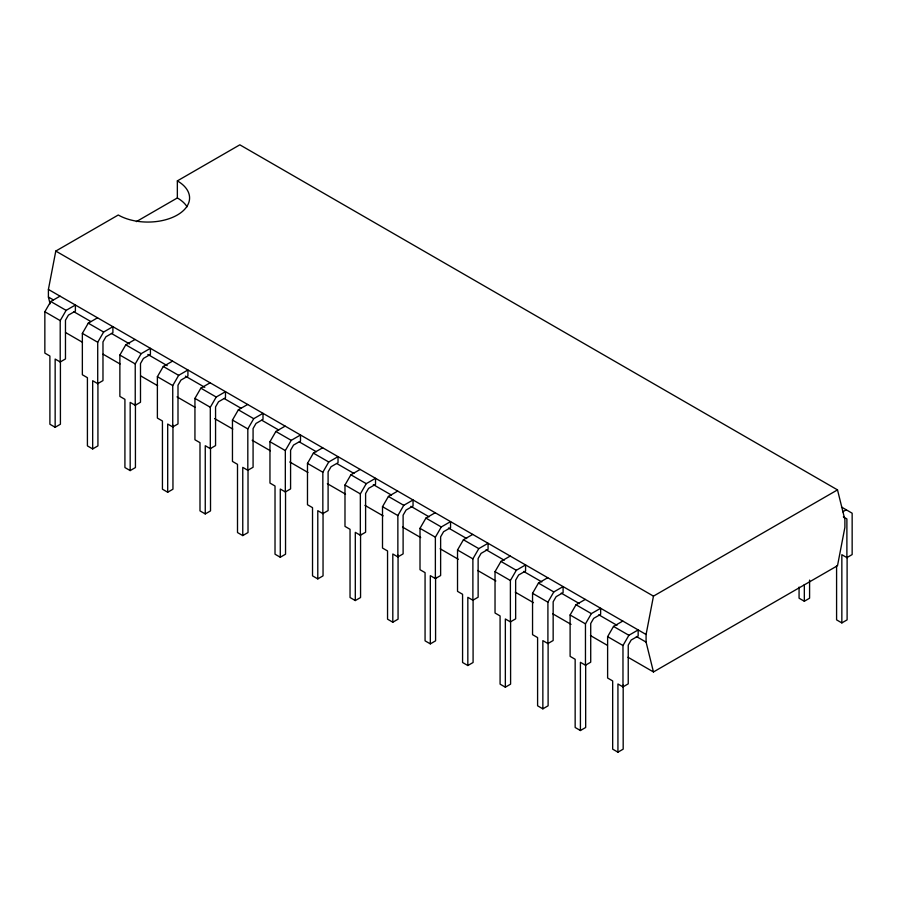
<?xml version="1.0" encoding="UTF-8"?>
<svg xmlns="http://www.w3.org/2000/svg" width="897" height="897" viewBox="0 0 897 897"><rect width="100%" height="100%" fill="white"/><g stroke="black" fill="none" stroke-linecap="round" stroke-linejoin="round"><path stroke-width="1.35" d="M50.086 303.825L48.404 297.042L48.404 289.439L55.793 251.07L118.281 215A41.767 24.118 0 0 0 177.348 215A41.767 24.118 0 0 0 177.348 180.891L239.835 144.821L837.506 489.885L844.896 519.722L844.896 527.335L837.506 565.704L653.465 671.954L628.012 657.254M653.465 671.954L646.087 642.106L646.087 634.504L653.465 596.135L837.506 489.885M60.413 361.592L60.413 424.236L55.154 427.275L49.896 424.236L49.896 356.019L44.85 353.104L44.85 311.741L50.759 301.504L60.032 296.156M60.211 361.973L60.211 320.61L66.12 310.373L75.393 305.014L75.393 311.091L68.419 315.116L65.47 320.229L65.47 358.946L60.211 361.973L55.154 359.058L55.154 427.275M97.93 383.254L97.93 445.887L92.671 448.926L87.413 445.887L87.413 377.682L82.356 374.767L82.356 333.392L88.265 323.167L97.538 317.807M97.717 383.636L97.717 342.262L103.626 332.036L112.899 326.676L112.899 332.742L105.936 336.767L102.976 341.892L102.976 380.597L97.717 383.636L92.671 380.72L92.671 448.926M135.436 403.515L135.436 467.55L130.177 470.589L124.918 467.55L124.918 399.333L119.873 396.418L119.873 355.055L125.782 344.818L135.055 339.47M135.234 405.287L135.234 363.924L141.143 353.687L150.416 348.328L150.416 354.405L143.442 358.43L140.493 363.543L140.493 402.26L135.234 405.287L130.177 402.372L130.177 470.589M172.953 425.167L172.953 489.201L167.694 492.24L162.435 489.201L162.435 420.996L157.379 418.08L157.379 376.706L163.288 366.481L172.56 361.121M172.74 426.95L172.74 385.575L178.649 375.35L187.922 369.99L187.922 376.056L180.959 380.081L177.998 385.205L177.998 423.911L172.74 426.95L167.694 424.034L167.694 492.24M210.515 448.253L210.515 510.898L205.256 513.925L199.997 510.898L199.997 442.681L194.941 439.765L194.941 398.391L200.85 388.166L210.122 382.806M210.302 448.635L210.302 407.26L216.211 397.035L225.483 391.675L225.483 397.741L218.52 401.766L215.56 406.89L215.56 445.596L210.302 448.635L205.256 445.719L205.256 513.925M248.02 469.905L248.02 532.549L242.762 535.587L237.503 532.549L237.503 464.343L232.458 461.417L232.458 420.054L238.367 409.817L247.639 404.469M247.819 470.286L247.819 428.923L253.728 418.686L263 413.338L263 419.404L256.026 423.429L253.077 428.542L253.077 467.259L247.819 470.286L242.762 467.371L242.762 535.587M285.538 491.567L285.538 554.211L280.279 557.239L275.02 554.211L275.02 485.995L269.963 483.079L269.963 441.705L275.872 431.479L285.145 426.12M285.324 491.948L285.324 450.574L291.233 440.349L300.506 434.989L300.506 441.055L293.532 445.08L290.583 450.204L290.583 488.91L285.324 491.948L280.279 489.033L280.279 557.239M323.043 513.219L323.043 575.863L317.785 578.901L312.526 575.863L312.526 507.657L307.48 504.731L307.48 463.368L313.389 453.131L322.662 447.782M322.842 513.6L322.842 472.237L328.739 462L338.023 456.651L338.023 462.717L331.049 466.743L328.1 471.856L328.1 510.572L322.842 513.6L317.785 510.685L317.785 578.901M360.56 533.48L360.56 597.525L355.302 600.553L350.043 597.525L350.043 529.308L344.986 526.393L344.986 485.019L350.895 474.793L360.168 469.434M360.347 535.262L360.347 493.888L366.256 483.662L375.529 478.303L375.529 484.369L368.555 488.394L365.606 493.518L365.606 532.224L360.347 535.262L355.302 532.347L355.302 600.553M398.066 555.142L398.066 619.177L392.808 622.215L387.549 619.177L387.549 550.96L382.503 548.045L382.503 506.682L388.412 496.445L397.685 491.096M397.864 556.914L397.864 515.551L403.762 505.314L413.046 499.965L413.046 506.031L406.072 510.057L403.112 515.17L403.112 553.886L397.864 556.914L392.808 553.998L392.808 622.215M435.583 576.793L435.583 640.839L430.325 643.867L425.066 640.839L425.066 572.622L420.009 569.707L420.009 528.333L425.918 518.107L435.191 512.748M435.37 578.576L435.37 537.202L441.279 526.976L450.552 521.617L450.552 527.683L443.578 531.708L440.629 536.832L440.629 575.538L435.37 578.576L430.325 575.661L430.325 643.867M473.089 599.846L473.089 662.491L467.83 665.529L462.572 662.491L462.572 594.274L457.526 591.358L457.526 549.996L463.435 539.759L472.708 534.41M472.887 600.228L472.887 558.865L478.785 548.628L488.069 543.279L488.069 549.345L481.095 553.371L478.135 558.483L478.135 597.2L472.887 600.228L467.83 597.312L467.83 665.529M510.595 621.509L510.595 684.153L505.347 687.18L500.089 684.153L500.089 615.936L495.032 613.021L495.032 571.647L500.941 561.421L510.214 556.062M510.393 621.89L510.393 580.516L516.302 570.29L525.575 564.931L525.575 570.997L518.601 575.022L515.652 580.146L515.652 618.852L510.393 621.89L505.347 618.975L505.347 687.18M548.112 643.16L548.112 705.804L542.853 708.843L537.595 705.804L537.595 637.588L532.549 634.672L532.549 593.309L538.458 583.072L547.731 577.724M547.91 643.541L547.91 602.179L553.808 591.942L563.092 586.593L563.092 592.659L556.118 596.684L553.157 601.797L553.157 640.514L547.91 643.541L542.853 640.626L542.853 708.843M585.674 664.845L585.674 727.489L580.415 730.528L575.156 727.489L575.156 659.284L570.111 656.357L570.111 614.994L576.02 604.757L585.293 599.409M585.461 665.226L585.461 623.864L591.37 613.626L600.642 608.278L600.642 614.344L593.679 618.369L590.719 623.482L590.719 662.199L585.461 665.226L580.415 662.311L580.415 730.528M623.18 685.117L623.18 749.152L617.932 752.179L612.673 749.152L612.673 680.935L607.617 678.02L607.617 636.646L613.526 626.42L622.798 621.06M622.978 686.889L622.978 645.515L628.887 635.289L638.159 629.929L638.159 636.007L631.185 640.021L628.236 645.145L628.236 683.85L622.978 686.889L617.932 683.974L617.932 752.179M136.366 221.615L177.348 197.945L177.348 180.891M842.765 511.806L846.241 509.799M847.104 557.228L847.104 619.872L841.846 622.91L841.846 554.694L846.891 557.609L852.15 554.57L852.15 513.207L841.521 507.063M799.07 587.075L799.07 598.209L804.329 601.248L809.587 598.209L809.587 580.112M843.348 516.851L846.891 518.903L846.891 557.609M841.846 622.91L836.587 619.872L836.587 565.581M55.793 251.07L653.465 596.135M48.404 289.439L646.087 634.504M48.404 297.042L53.259 299.845M73.868 311.741L90.844 321.541M111.452 333.449L129.639 343.943M147.814 354.438L167.212 365.64M185.399 376.135L204.796 387.336M224.194 398.537L241.17 408.337M261.778 420.233L278.754 430.033M299.363 441.929L316.327 451.729M336.947 463.626L353.911 473.425M373.309 484.627L391.496 495.122M410.893 506.323L429.08 516.829M448.478 528.019L466.664 538.525M486.062 549.726L504.237 560.221M523.635 571.423L541.822 581.918M561.219 593.119L579.406 603.614M598.804 614.815L616.99 625.31M636.388 636.511L646.087 642.106M50.759 301.504L66.12 310.373M88.265 323.167L103.626 332.036M125.782 344.818L141.143 353.687M163.288 366.481L178.649 375.35M200.85 388.166L216.211 397.035M238.367 409.817L253.728 418.686M275.872 431.479L291.233 440.349M313.389 453.131L328.739 462M350.895 474.793L366.256 483.662M388.412 496.445L403.762 505.314M425.918 518.107L441.279 526.976M463.435 539.759L478.785 548.628M500.941 561.421L516.302 570.29M538.458 583.072L553.808 591.942M576.02 604.757L591.37 613.626M613.526 626.42L628.887 635.289M44.85 311.741L60.211 320.61M82.356 333.392L97.717 342.262M119.873 355.055L135.234 363.924M157.379 376.706L172.74 385.575M194.941 398.391L210.302 407.26M232.458 420.054L247.819 428.923M269.963 441.705L285.324 450.574M307.48 463.368L322.842 472.237M344.986 485.019L360.347 493.888M382.503 506.682L397.864 515.551M420.009 528.333L435.37 537.202M457.526 549.996L472.887 558.865M495.032 571.647L510.393 580.516M532.549 593.309L547.91 602.179M570.111 614.994L585.461 623.864M607.617 636.646L622.978 645.515M65.492 332.484L82.468 342.284M103.077 354.192L120.041 363.991M140.661 375.888L157.625 385.688M177.023 396.878L195.21 407.384M214.607 418.585L232.794 429.08M252.192 440.281L270.378 450.776M289.776 461.977L307.951 472.472M327.349 483.674L345.536 494.169M364.933 505.37L383.12 515.865M402.518 527.066L420.704 537.572M440.102 548.762L458.289 559.268M477.686 570.47L495.862 580.964M515.259 592.166L533.446 602.661M552.844 613.862L571.03 624.357M590.428 635.558L607.404 645.358M804.329 584.541L804.329 601.248M177.348 197.945A41.767 24.118 0 0 1 187.069 206.759"/></g></svg>
